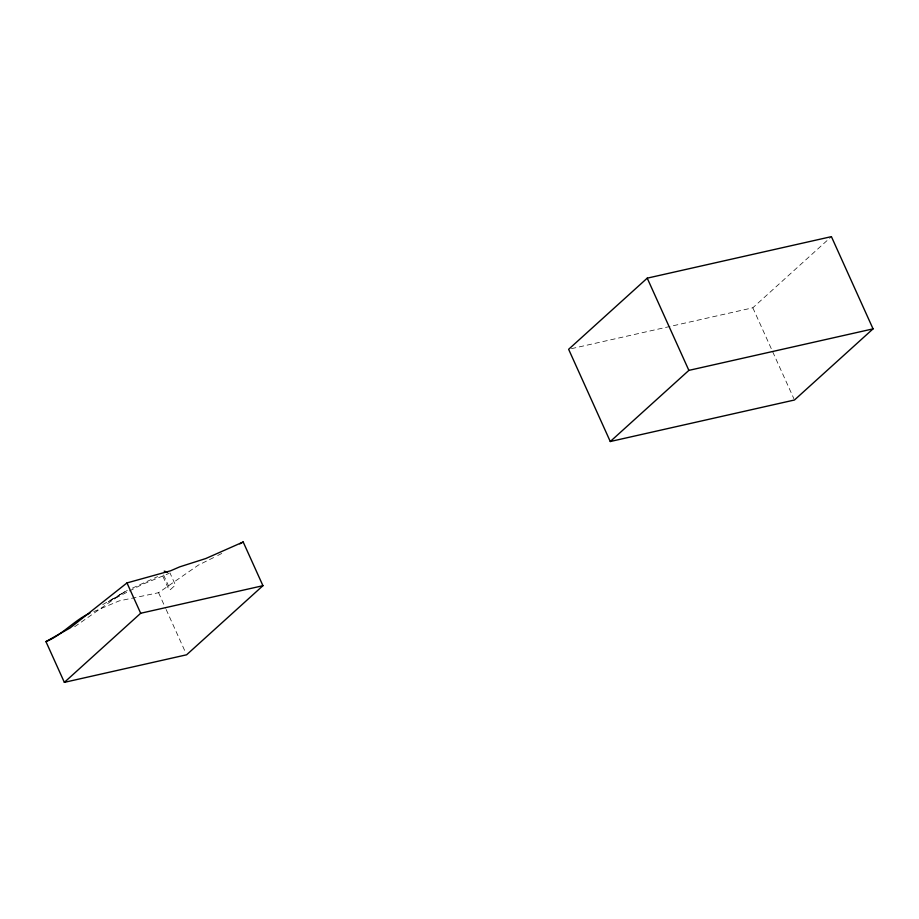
<?xml version="1.0" encoding="UTF-8"?>
<svg xmlns="http://www.w3.org/2000/svg" width="919" height="919" viewBox="0 0 919 919"><rect width="100%" height="100%" fill="white"/><g stroke="black" fill="none" stroke-linecap="round" stroke-linejoin="round"><path stroke-width="0.69" stroke-dasharray="4.59 3.45" d="M162.916 576.374L168.43 588.585L170.256 589.734L175.437 585.047L169.923 572.836M571.423 348.669L752.822 307.796L831.408 236.642M93.772 611.594L119.16 600.9L158.562 592.698L198.389 565.105L215.161 556.799M102.721 604.61L127.304 590.446M74.669 626.735L124.777 591.606L108.385 601.738L128.189 591.606M129.43 590.974L141.813 584.645L169.085 573.353M217.677 555.524L223.972 552.342M132.359 588.149L157.631 576.604M752.822 307.796L793.878 398.708M163.582 574.949L170.256 589.734M158.562 592.698L165.569 608.229M166.155 609.515L185.431 652.214"/><path stroke-width="1.38" d="M64.353 682.357L140.676 613.26L262.937 585.702L243.19 541.992L205.776 558.534L179.768 566.839L170.589 570.802L126.983 582.922L70.131 627.941L45.95 641.611L64.353 682.357L186.603 654.799L262.937 585.702M647.229 278.158L568.631 349.3L610.273 441.522L794.464 400.006L873.05 328.864L831.408 236.642L647.229 278.158L688.871 370.38L610.273 441.522M239.779 543.864L243.19 541.992M45.95 641.611C62.343 634.926 74.094 620.359 89.959 613.122M688.871 370.38L873.05 328.864M164.202 571.136L167.637 572.158M126.983 582.922L140.676 613.26"/></g></svg>
